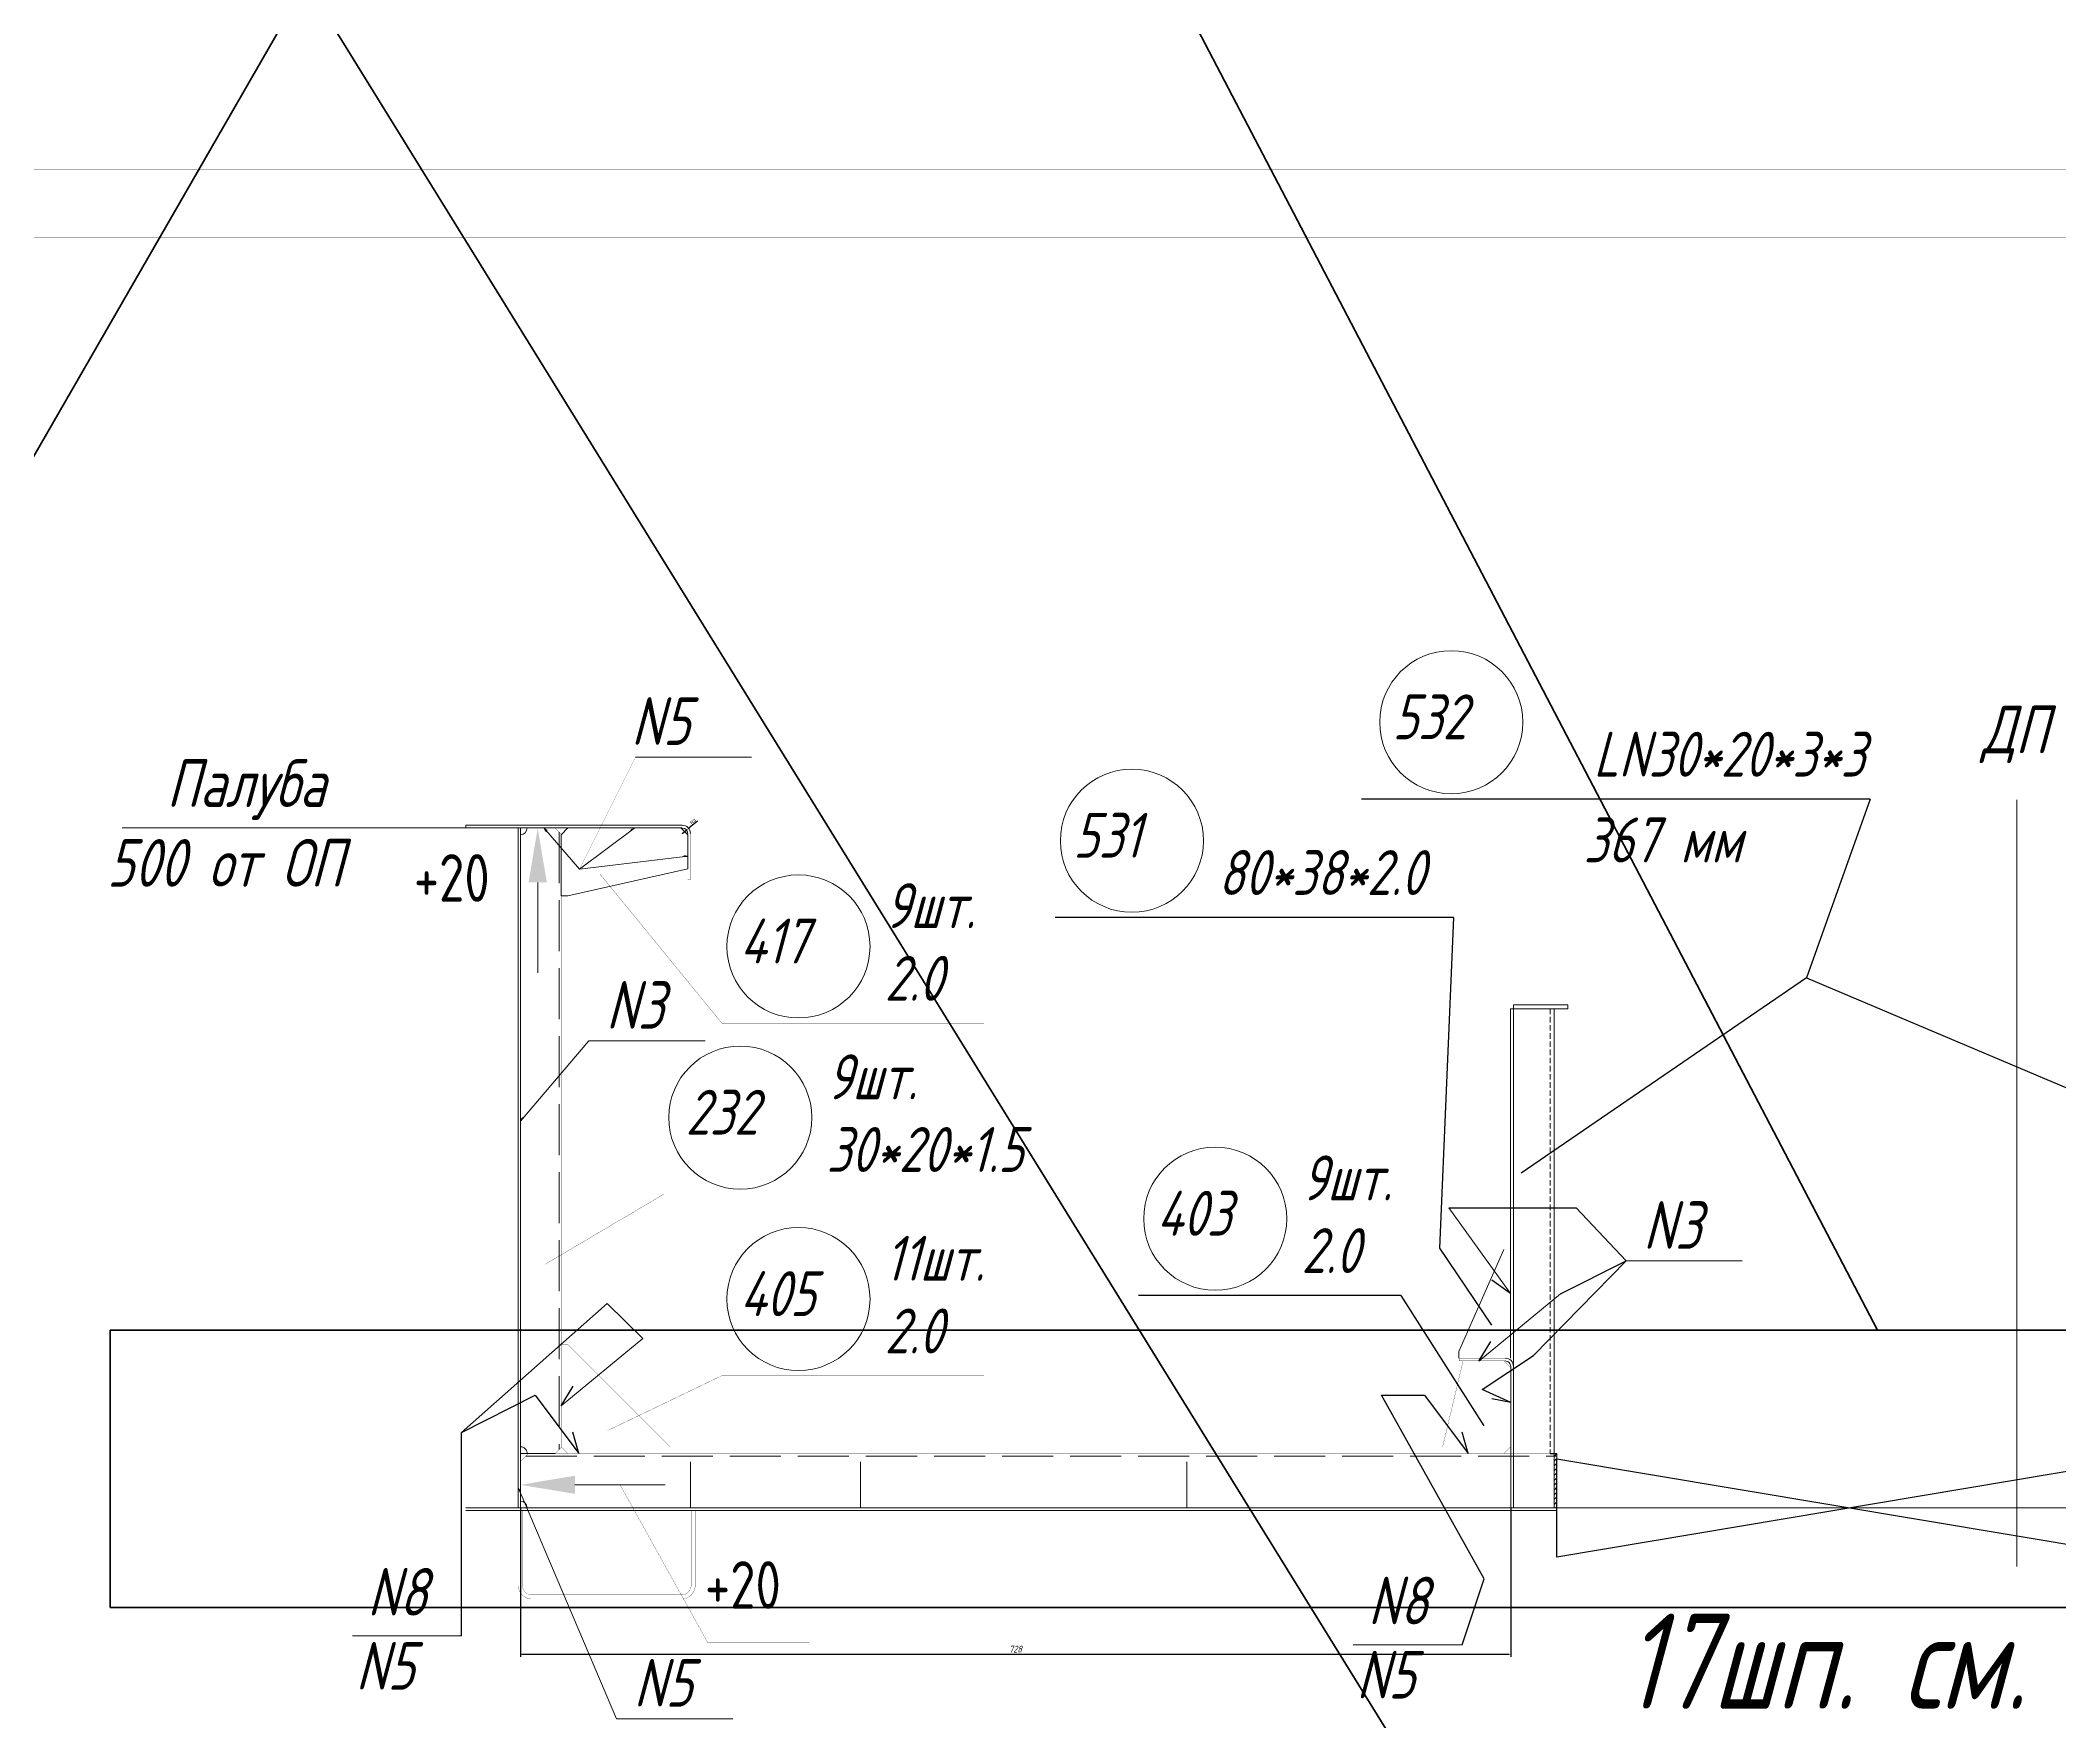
# Model space of a CAD drawing. Header units: millimetres. Extents: x 77380 to 135900, y -26587 to 17301.
# Drawn here: x 124661 to 126146, y 2933 to 4169 of the extents above; entities that cross this region are included whole.
import ezdxf

# ---------------------------------------------------------------- set-up
doc = ezdxf.new("R2010")
doc.units = ezdxf.units.MM
for name, pattern in [('K5LT32768', [0]), ('K5LT32769', [50, 37.5, -12.5]), ('K5LT32770', [0]), ('K5LT32772', [0]), ('K5LT32773', [50, 37.5, -12.5]), ('K5LT32780', [0]), ('K5LT32789', [340.2, 240, -50, 0.2, -50]), ('K5LT32790', [0]), ('K5LT32831', [0]), ('K5LT32835', [0]), ('K5LT_DASHED', [6, 4, -2]), ('K5LT_THIN', [0])]:
    doc.linetypes.add(name, pattern=pattern)
doc.layers.add('РАЗМЕРЫ', color=3, linetype='Continuous', lineweight=25)
doc.styles.add('KDIMTEXTSTYLE', font='GOST_AU.SHX', dxfattribs={"width": 0.96, "oblique": 15, "height": 5})
doc.styles.add('KTEXTSTYLE', font='GOST_AU.SHX', dxfattribs={"width": 0.96, "height": 5})
doc.dimstyles.new('KDIMSTYLE (1.00)', dxfattribs={"dimtxt": 5, "dimasz": 1, "dimexe": 2, "dimexo": 0, "dimgap": 1, "dimtad": 1, "dimtxsty": 'KDIMTEXTSTYLE', "dimsah": 1, "dimcen": 0, "dimdle": 1, "dimadec": 0, "dimazin": 0, "dimtfac": 0.667, "dimtmove": 0, "dimatfit": 3, "dimfxl": 1, "dimtvp": 1, "dimtolj": 1, "dimtzin": 0, "dimarcsym": 0})

# ---------------------------------------------------------------- blocks, each defined once
blk = doc.blocks.new('U94')
blk.add_hatch(color=7).paths.add_polyline_path([(124475.2, 18180.4), (124488.6, 18180.4), (124481.9, 18220.4)])
at = {"color": 7, "linetype": 'K5LT32831', "lineweight": 9}
blk.add_line((124481.9, 18180.4), (124481.9, 18113.9), dxfattribs=at)
blk = doc.blocks.new('U95')
blk.add_hatch(color=7).paths.add_polyline_path([(124509.2, 17730.8), (124509.2, 17744.1), (124469.2, 17737.4)])
at = {"color": 7, "linetype": 'K5LT32831', "lineweight": 9}
blk.add_line((124509.2, 17737.4), (124575.7, 17737.4), dxfattribs=at)
blk = doc.blocks.new('U119')
at = {"color": 7, "linetype": 'K5LT_THIN', "lineweight": 18}
for p, q in [((124519.6, 18063.9), (124469.2, 18004.8)), ((124469.2, 18004.8), (124471.8, 18007.8))]:
    blk.add_line(p, q, dxfattribs=at)
at = {"color": 7, "linetype": 'K5LT32835', "lineweight": 18}
for p, q in [((124469.6, 18005.6), (124469.9, 18005.7)), ((124469.6, 18005.6), (124469.6, 18005.4)), ((124469.7, 18005.8), (124470.1, 18005.9)), ((124469.7, 18005.8), (124469.8, 18005.5)), ((124469.7, 18005.8), (124470, 18005.8)), ((124469.7, 18005.7), (124469.7, 18005.4)), ((124469.7, 18005.7), (124470, 18005.7)), ((124469.8, 18006), (124469.9, 18005.6)), ((124469.8, 18006), (124470.2, 18006)), ((124469.8, 18005.9), (124469.8, 18005.6)), ((124469.8, 18005.9), (124470.1, 18005.9)), ((124469.9, 18006.2), (124470.4, 18006.2)), ((124469.9, 18006.1), (124469.9, 18005.7)), ((124469.9, 18006.1), (124470.3, 18006.1)), ((124469.9, 18006), (124470.3, 18006.1)), ((124470, 18006.4), (124470.5, 18006.4)), ((124470, 18006.3), (124470.1, 18005.8)), ((124470, 18006.3), (124470.5, 18006.3)), ((124470, 18006.2), (124470.4, 18006.3)), ((124470, 18006.2), (124470, 18005.8)), ((124470.1, 18006.5), (124470.7, 18006.6)), ((124470.1, 18006.5), (124470.2, 18006)), ((124470.1, 18006.4), (124470.6, 18006.5)), ((124470.1, 18006.4), (124470.1, 18005.9)), ((124470.2, 18006.7), (124470.8, 18006.8)), ((124470.2, 18006.7), (124470.3, 18006.1)), ((124470.2, 18006.6), (124470.8, 18006.7)), ((124470.2, 18006.6), (124470.2, 18006)), ((124470.2, 18006.6), (124470.7, 18006.6)), ((124470.3, 18006.9), (124471, 18007)), ((124470.3, 18006.9), (124470.4, 18006.2)), ((124470.3, 18006.8), (124471, 18006.9)), ((124470.3, 18006.8), (124470.3, 18006.2)), ((124470.3, 18006.8), (124470.9, 18006.8)), ((124470.4, 18007), (124471.1, 18007.1)), ((124470.4, 18007), (124470.5, 18006.3)), ((124470.4, 18007), (124471.1, 18007)), ((124470.5, 18007.2), (124470.9, 18007.3)), ((124470.5, 18007.2), (124470.6, 18006.4)), ((124470.5, 18007.2), (124470.9, 18007.2)), ((124470.5, 18007.1), (124471, 18007.2)), ((124470.5, 18007.1), (124470.5, 18006.4)), ((124470.6, 18007.4), (124470.7, 18006.6)), ((124470.6, 18007.4), (124470.7, 18007.4)), ((124470.6, 18007.4), (124470.7, 18007.4)), ((124470.6, 18007.3), (124470.6, 18006.5)), ((124470.6, 18007.3), (124470.8, 18007.3)), ((124470.7, 18007.4), (124470.8, 18006.7)), ((124470.8, 18007.4), (124470.8, 18006.7)), ((124470.8, 18007.3), (124470.9, 18006.8)), ((124470.9, 18007.2), (124470.9, 18006.9)), ((124471, 18007.2), (124471, 18006.9)), ((124471, 18007.1), (124471, 18007)), ((124471.1, 18007.1), (124471.1, 18007.1)), ((124469.2, 18004.9), (124469.2, 18004.9)), ((124469.2, 18004.9), (124469.3, 18004.9)), ((124469.2, 18004.8), (124469.2, 18004.8)), ((124469.2, 18004.8), (124469.2, 18004.8)), ((124469.3, 18005.1), (124469.4, 18005)), ((124469.3, 18005.1), (124469.4, 18005.1)), ((124469.3, 18005), (124469.4, 18005.1)), ((124469.3, 18005), (124469.3, 18004.9)), ((124469.3, 18005), (124469.3, 18005)), ((124469.4, 18005.3), (124469.6, 18005.3)), ((124469.4, 18005.2), (124469.6, 18005.3)), ((124469.4, 18005.2), (124469.4, 18005.1)), ((124469.4, 18005.2), (124469.5, 18005.2)), ((124469.5, 18005.4), (124469.7, 18005.5)), ((124469.5, 18005.4), (124469.5, 18005.2)), ((124469.5, 18005.4), (124469.7, 18005.4)), ((124469.5, 18005.3), (124469.5, 18005.1)), ((124469.6, 18005.6), (124469.9, 18005.6)), ((124469.6, 18005.5), (124469.6, 18005.3)), ((124469.6, 18005.5), (124469.8, 18005.5))]:
    blk.add_line(p, q, dxfattribs=at)
at = {"color": 7, "linetype": 'K5LT32835', "const_width": 0.18}
blk.add_lwpolyline([(124471.1, 18007.1), (124469.2, 18004.8), (124470.6, 18007.5)], close=True, dxfattribs=at)
blk = doc.blocks.new('U123')
at = {"color": 7, "linetype": 'K5LT_THIN', "lineweight": 18}
for p, q in [((124467.7, 17735), (124469.2, 17731.3)), ((124539.9, 17565.4), (124467.7, 17735))]:
    blk.add_line(p, q, dxfattribs=at)
at = {"color": 7, "linetype": 'K5LT32835', "lineweight": 18}
for p, q in [((124467.7, 17734.8), (124467.7, 17734.9)), ((124467.7, 17734.9), (124467.7, 17734.9)), ((124467.7, 17734.9), (124467.7, 17734.9)), ((124467.8, 17734.7), (124467.7, 17734.8)), ((124467.7, 17734.8), (124467.7, 17734.8)), ((124467.8, 17734.8), (124467.8, 17734.7)), ((124467.9, 17734.7), (124467.8, 17734.7)), ((124467.9, 17734.7), (124467.8, 17734.6)), ((124467.8, 17734.7), (124467.8, 17734.6)), ((124467.9, 17734.6), (124467.8, 17734.6)), ((124468, 17734.5), (124467.8, 17734.5)), ((124467.9, 17734.6), (124467.9, 17734.5)), ((124468, 17734.5), (124467.9, 17734.3)), ((124468, 17734.5), (124467.9, 17734.4)), ((124468.1, 17734.3), (124467.9, 17734.4)), ((124468.1, 17734.4), (124467.9, 17734.4)), ((124468.2, 17734.2), (124467.9, 17734.3)), ((124468, 17734.4), (124468, 17734.2)), ((124468.1, 17734.3), (124468, 17734.1)), ((124468.1, 17734.3), (124468, 17734.2)), ((124468.3, 17734.1), (124468, 17734.2)), ((124468.3, 17734), (124468, 17734.1)), ((124468.2, 17734.2), (124468.1, 17733.9)), ((124468.2, 17734.2), (124468.1, 17734)), ((124468.3, 17734.1), (124468.1, 17733.8)), ((124468.4, 17733.9), (124468.1, 17734)), ((124468.5, 17733.7), (124468.1, 17733.9)), ((124468.5, 17733.8), (124468.1, 17733.9)), ((124468.3, 17734), (124468.2, 17733.7)), ((124468.3, 17734), (124468.2, 17733.7)), ((124468.6, 17733.6), (124468.2, 17733.8)), ((124468.6, 17733.5), (124468.2, 17733.7)), ((124468.7, 17733.4), (124468.2, 17733.6)), ((124468.4, 17733.9), (124468.3, 17733.6)), ((124468.5, 17733.8), (124468.3, 17733.4)), ((124468.4, 17733.8), (124468.3, 17733.5)), ((124468.8, 17733.2), (124468.3, 17733.5)), ((124468.8, 17733.3), (124468.3, 17733.5)), ((124468.9, 17733.1), (124468.3, 17733.4)), ((124468.6, 17733.7), (124468.4, 17733.2)), ((124468.5, 17733.7), (124468.4, 17733.3)), ((124468.6, 17733.6), (124468.4, 17733.2)), ((124469, 17733), (124468.4, 17733.3)), ((124469, 17732.9), (124468.4, 17733.2)), ((124469.1, 17732.9), (124468.4, 17733.1)), ((124468.7, 17733.5), (124468.5, 17733)), ((124468.6, 17733.5), (124468.5, 17733.1)), ((124468.7, 17733.4), (124468.5, 17732.9)), ((124469.2, 17732.7), (124468.5, 17733)), ((124469.2, 17732.8), (124468.5, 17733)), ((124469.3, 17732.6), (124468.5, 17732.9)), ((124468.8, 17733.3), (124468.6, 17732.7)), ((124468.8, 17733.3), (124468.6, 17732.8)), ((124468.9, 17733.2), (124468.6, 17732.7)), ((124469.4, 17732.5), (124468.6, 17732.8)), ((124469.3, 17732.4), (124468.6, 17732.7)), ((124468.9, 17733.1), (124468.7, 17732.5)), ((124468.9, 17733.1), (124468.7, 17732.6)), ((124469, 17733), (124468.7, 17732.4)), ((124469.2, 17732.4), (124468.7, 17732.6)), ((124469.1, 17732.3), (124468.7, 17732.5)), ((124469.2, 17732.4), (124468.7, 17732.5)), ((124469, 17733), (124468.8, 17732.3)), ((124469.1, 17732.9), (124468.8, 17732.3)), ((124469, 17732.3), (124468.8, 17732.4)), ((124468.9, 17732.2), (124468.8, 17732.3)), ((124468.8, 17732.2), (124468.8, 17732.2)), ((124469.1, 17732.8), (124468.9, 17732.2)), ((124469.2, 17732.8), (124469, 17732.3)), ((124469.2, 17732.7), (124469, 17732.3)), ((124469.2, 17732.6), (124469.1, 17732.3)), ((124469.3, 17732.6), (124469.2, 17732.4)), ((124469.3, 17732.5), (124469.3, 17732.4)), ((124469.4, 17732.5), (124469.4, 17732.4))]:
    blk.add_line(p, q, dxfattribs=at)
at = {"color": 7, "linetype": 'K5LT32835', "const_width": 0.18}
blk.add_lwpolyline([(124468.8, 17732.2), (124467.7, 17735), (124469.4, 17732.4)], close=True, dxfattribs=at)
blk = doc.blocks.new('U125')
at = {"color": 7, "linetype": 'K5LT32835', "lineweight": 18}
for p, q in [((124486.5, 18220.4), (124486.5, 18220.4)), ((124486.5, 18220.4), (124486.5, 18220.4)), ((124486.6, 18220.3), (124486.5, 18220.3)), ((124486.6, 18220.4), (124486.6, 18220.3)), ((124486.7, 18220.3), (124486.6, 18220.3)), ((124486.6, 18220.3), (124486.6, 18220.2)), ((124486.7, 18220.3), (124486.7, 18220.2)), ((124486.8, 18220.2), (124486.7, 18220.2)), ((124486.8, 18220.2), (124486.7, 18220.1)), ((124486.9, 18220.1), (124486.7, 18220.1)), ((124486.8, 18220.2), (124486.8, 18220)), ((124486.9, 18220.1), (124486.8, 18220.1)), ((124487, 18220), (124486.8, 18220)), ((124486.9, 18220.1), (124486.9, 18219.9)), ((124486.9, 18220.1), (124486.9, 18220)), ((124487.1, 18219.9), (124486.9, 18219.9)), ((124487.1, 18220), (124487, 18219.8)), ((124487, 18220), (124487, 18219.8)), ((124487.2, 18219.9), (124487, 18219.9)), ((124487.3, 18219.8), (124487, 18219.8)), ((124487.1, 18219.9), (124487.1, 18219.7)), ((124487.5, 18219.6), (124487.1, 18219.7)), ((124487.4, 18219.7), (124487.1, 18219.7)), ((124487.2, 18219.9), (124487.2, 18219.6)), ((124487.2, 18219.8), (124487.2, 18219.6)), ((124487.6, 18219.6), (124487.2, 18219.6)), ((124487.7, 18219.5), (124487.2, 18219.5)), ((124487.3, 18219.8), (124487.3, 18219.5)), ((124487.4, 18219.7), (124487.3, 18219.4)), ((124487.8, 18219.4), (124487.3, 18219.5)), ((124487.4, 18219.7), (124487.4, 18219.4)), ((124487.9, 18219.4), (124487.4, 18219.4)), ((124487.9, 18219.3), (124487.4, 18219.3)), ((124487.5, 18219.7), (124487.5, 18219.3)), ((124487.5, 18219.6), (124487.5, 18219.2)), ((124488, 18219.2), (124487.5, 18219.3)), ((124488.1, 18219.2), (124487.5, 18219.2)), ((124487.6, 18219.6), (124487.6, 18219.2)), ((124487.7, 18219.5), (124487.6, 18219.1)), ((124488.2, 18219.1), (124487.6, 18219.1)), ((124487.7, 18219.5), (124487.7, 18219)), ((124487.8, 18219.4), (124487.7, 18219)), ((124488.3, 18219), (124487.7, 18219.1)), ((124488.4, 18218.9), (124487.7, 18219)), ((124487.8, 18219.4), (124487.8, 18218.9)), ((124488.6, 18218.8), (124487.8, 18218.9)), ((124488.5, 18218.9), (124487.8, 18218.9)), ((124488, 18219.3), (124487.9, 18218.7)), ((124487.9, 18219.3), (124487.9, 18218.8)), ((124488.7, 18218.7), (124487.9, 18218.8)), ((124488.1, 18219.2), (124488, 18218.6)), ((124488, 18219.2), (124488, 18218.7)), ((124488.8, 18218.6), (124488, 18218.7)), ((124488.8, 18218.7), (124488, 18218.7)), ((124488.1, 18219.1), (124488.1, 18218.5)), ((124488.8, 18218.5), (124488.1, 18218.6)), ((124488.8, 18218.5), (124488.1, 18218.5)), ((124488.2, 18219.1), (124488.2, 18218.5)), ((124488.3, 18219), (124488.2, 18218.4)), ((124488.6, 18218.4), (124488.2, 18218.4)), ((124488.7, 18218.4), (124488.2, 18218.4)), ((124488.3, 18219), (124488.3, 18218.3)), ((124488.4, 18218.9), (124488.3, 18218.3)), ((124488.6, 18218.3), (124488.3, 18218.3)), ((124488.4, 18218.9), (124488.4, 18218.2)), ((124488.4, 18218.2), (124488.4, 18218.2)), ((124488.5, 18218.2), (124488.4, 18218.2)), ((124488.5, 18218.9), (124488.5, 18218.2)), ((124488.6, 18218.8), (124488.5, 18218.3)), ((124488.6, 18218.8), (124488.6, 18218.3)), ((124488.7, 18218.7), (124488.7, 18218.4)), ((124488.7, 18218.7), (124488.7, 18218.4)), ((124488.8, 18218.6), (124488.8, 18218.5)), ((124488.9, 18218.6), (124488.9, 18218.6))]:
    blk.add_line(p, q, dxfattribs=at)
at = {"color": 7, "linetype": 'K5LT_THIN', "lineweight": 18}
for p, q in [((124486.5, 18220.4), (124489.1, 18217.4)), ((124512.7, 18190.2), (124486.5, 18220.4))]:
    blk.add_line(p, q, dxfattribs=at)
at = {"color": 7, "linetype": 'K5LT32835', "const_width": 0.18}
blk.add_lwpolyline([(124488.4, 18218.2), (124486.5, 18220.4), (124488.9, 18218.6)], close=True, dxfattribs=at)
blk = doc.blocks.new('U185')
at = {"color": 7, "linetype": 'K5LT_THIN', "lineweight": 18}
for p, q in [((124526.9, 18191.9), (124592.2, 18199.6)), ((124592.2, 18199.6), (124588.3, 18199.2))]:
    blk.add_line(p, q, dxfattribs=at)
at = {"color": 7, "linetype": 'K5LT32835', "lineweight": 18}
for p, q in [((124589.2, 18199.9), (124589.9, 18199.3)), ((124589.2, 18199.9), (124589.2, 18199.9)), ((124589.3, 18199.9), (124589.2, 18199.8)), ((124589.3, 18199.9), (124589.2, 18199.7)), ((124589.2, 18199.8), (124589.8, 18199.3)), ((124589.4, 18199.8), (124589.2, 18199.6)), ((124589.5, 18199.8), (124589.2, 18199.5)), ((124589.6, 18199.8), (124589.2, 18199.4)), ((124589.6, 18199.8), (124589.2, 18199.3)), ((124589.2, 18199.7), (124589.7, 18199.3)), ((124589.2, 18199.6), (124589.6, 18199.3)), ((124589.2, 18199.5), (124589.5, 18199.3)), ((124589.2, 18199.4), (124589.3, 18199.3)), ((124589.2, 18199.4), (124589.4, 18199.3)), ((124589.3, 18199.9), (124590, 18199.4)), ((124589.7, 18199.8), (124589.3, 18199.3)), ((124589.3, 18199.3), (124589.3, 18199.3)), ((124589.4, 18199.8), (124590.1, 18199.4)), ((124589.8, 18199.8), (124589.4, 18199.3)), ((124589.9, 18199.8), (124589.5, 18199.3)), ((124589.6, 18199.8), (124590.1, 18199.4)), ((124590, 18199.8), (124589.6, 18199.3)), ((124589.7, 18199.8), (124590.2, 18199.4)), ((124590, 18199.8), (124589.7, 18199.3)), ((124590.1, 18199.8), (124589.7, 18199.3)), ((124589.8, 18199.8), (124590.3, 18199.4)), ((124590.2, 18199.8), (124589.8, 18199.3)), ((124589.9, 18199.8), (124590.4, 18199.4)), ((124590.3, 18199.8), (124589.9, 18199.3)), ((124590, 18199.8), (124590.5, 18199.4)), ((124590.3, 18199.8), (124590, 18199.4)), ((124590.1, 18199.8), (124590.6, 18199.4)), ((124590.4, 18199.8), (124590.1, 18199.4)), ((124590.2, 18199.8), (124590.7, 18199.4)), ((124590.5, 18199.8), (124590.2, 18199.4)), ((124590.6, 18199.8), (124590.3, 18199.4)), ((124590.4, 18199.8), (124590.8, 18199.4)), ((124590.6, 18199.7), (124590.4, 18199.4)), ((124590.5, 18199.8), (124590.9, 18199.5)), ((124590.7, 18199.7), (124590.5, 18199.4)), ((124590.8, 18199.7), (124590.5, 18199.4)), ((124590.6, 18199.8), (124590.9, 18199.5)), ((124590.9, 18199.7), (124590.6, 18199.4)), ((124590.7, 18199.7), (124591, 18199.5)), ((124590.9, 18199.7), (124590.7, 18199.4)), ((124590.8, 18199.7), (124591.1, 18199.5)), ((124591, 18199.7), (124590.8, 18199.5)), ((124590.9, 18199.7), (124591.2, 18199.5)), ((124591.1, 18199.7), (124590.9, 18199.5)), ((124591, 18199.7), (124591.3, 18199.5)), ((124591.2, 18199.7), (124591, 18199.5)), ((124591.2, 18199.7), (124591.1, 18199.5)), ((124591.2, 18199.7), (124591.4, 18199.5)), ((124591.3, 18199.7), (124591.2, 18199.5)), ((124591.3, 18199.7), (124591.5, 18199.5)), ((124591.4, 18199.7), (124591.3, 18199.5)), ((124591.5, 18199.7), (124591.3, 18199.5)), ((124591.4, 18199.7), (124591.6, 18199.5)), ((124591.6, 18199.7), (124591.4, 18199.5)), ((124591.5, 18199.7), (124591.7, 18199.6)), ((124591.6, 18199.7), (124591.5, 18199.5)), ((124591.6, 18199.7), (124591.7, 18199.6)), ((124591.7, 18199.7), (124591.6, 18199.5)), ((124591.7, 18199.7), (124591.8, 18199.6)), ((124591.8, 18199.7), (124591.7, 18199.6)), ((124591.8, 18199.7), (124591.9, 18199.6)), ((124591.9, 18199.7), (124591.8, 18199.6)), ((124591.9, 18199.6), (124591.9, 18199.6)), ((124592, 18199.6), (124592, 18199.6)), ((124592, 18199.6), (124592, 18199.6)), ((124592.1, 18199.6), (124592.1, 18199.6)), ((124592.1, 18199.6), (124592.1, 18199.6)), ((124592.2, 18199.6), (124592.1, 18199.6)), ((124592.2, 18199.6), (124592.2, 18199.6))]:
    blk.add_line(p, q, dxfattribs=at)
at = {"color": 7, "linetype": 'K5LT32835', "const_width": 0.18}
blk.add_lwpolyline([(124589.3, 18199.3), (124592.2, 18199.6), (124589.2, 18199.9)], close=True, dxfattribs=at)
blk = doc.blocks.new('U186')
at = {"color": 7, "linetype": 'K5LT_THIN', "lineweight": 18}
for p, q in [((124512.7, 18190.2), (124553.4, 18220.4)), ((124553.4, 18220.4), (124550.2, 18218.1))]:
    blk.add_line(p, q, dxfattribs=at)
at = {"color": 7, "linetype": 'K5LT32835', "lineweight": 18}
for p, q in [((124550.6, 18219.1), (124550.6, 18219.1)), ((124550.7, 18219.2), (124551.5, 18219)), ((124550.7, 18219.2), (124550.7, 18219.1)), ((124550.8, 18219.2), (124550.7, 18219)), ((124550.7, 18219.1), (124551.4, 18219)), ((124550.7, 18219), (124551.3, 18218.9)), ((124550.9, 18219.3), (124550.8, 18218.8)), ((124550.8, 18219.2), (124551.6, 18219.1)), ((124550.8, 18219.2), (124550.8, 18218.9)), ((124550.8, 18218.9), (124551.2, 18218.8)), ((124550.8, 18218.9), (124551.3, 18218.9)), ((124551, 18219.3), (124550.9, 18218.8)), ((124550.9, 18219.2), (124551.6, 18219.1)), ((124550.9, 18218.8), (124551.1, 18218.8)), ((124550.9, 18218.7), (124551.1, 18218.7)), ((124551.1, 18219.4), (124551, 18218.7)), ((124551, 18219.3), (124551.7, 18219.2)), ((124551.1, 18219.3), (124551, 18218.7)), ((124551, 18218.7), (124551, 18218.7)), ((124551.2, 18219.4), (124551.1, 18218.7)), ((124551.1, 18219.3), (124551.8, 18219.2)), ((124551.3, 18219.5), (124551.2, 18218.8)), ((124551.2, 18219.4), (124551.8, 18219.3)), ((124551.3, 18219.4), (124551.2, 18218.8)), ((124551.4, 18219.5), (124551.3, 18218.9)), ((124551.3, 18219.4), (124551.9, 18219.4)), ((124551.4, 18219.5), (124552, 18219.4)), ((124551.5, 18219.5), (124551.4, 18218.9)), ((124551.5, 18219.6), (124551.5, 18219)), ((124551.6, 18219.6), (124551.5, 18219.1)), ((124551.5, 18219.5), (124552.1, 18219.5)), ((124551.6, 18219.6), (124552.1, 18219.5)), ((124551.7, 18219.6), (124551.6, 18219.1)), ((124551.7, 18219.7), (124551.7, 18219.2)), ((124551.8, 18219.7), (124551.7, 18219.2)), ((124551.7, 18219.6), (124552.2, 18219.6)), ((124551.8, 18219.7), (124552.3, 18219.6)), ((124551.9, 18219.7), (124551.8, 18219.3)), ((124551.9, 18219.8), (124551.9, 18219.3)), ((124551.9, 18219.7), (124552.4, 18219.7)), ((124552, 18219.8), (124552.4, 18219.7)), ((124552, 18219.8), (124552, 18219.4)), ((124552.1, 18219.8), (124552, 18219.4)), ((124552.2, 18219.9), (124552.1, 18219.5)), ((124552.1, 18219.8), (124552.5, 18219.8)), ((124552.2, 18219.9), (124552.6, 18219.8)), ((124552.2, 18219.9), (124552.2, 18219.5)), ((124552.3, 18219.9), (124552.2, 18219.6)), ((124552.4, 18220), (124552.3, 18219.6)), ((124552.3, 18219.9), (124552.6, 18219.9)), ((124552.4, 18220), (124552.7, 18219.9)), ((124552.4, 18220), (124552.4, 18219.7)), ((124552.6, 18220.1), (124552.5, 18219.8)), ((124552.5, 18220), (124552.8, 18220)), ((124552.5, 18220), (124552.5, 18219.8)), ((124552.6, 18220.1), (124552.9, 18220)), ((124552.6, 18220.1), (124552.6, 18219.9)), ((124552.8, 18220.2), (124552.7, 18220)), ((124552.7, 18220.1), (124552.9, 18220.1)), ((124552.7, 18220.1), (124552.7, 18219.9)), ((124552.8, 18220.2), (124553, 18220.2)), ((124552.8, 18220.2), (124552.8, 18220)), ((124552.9, 18220.2), (124553.1, 18220.2)), ((124552.9, 18220.2), (124552.9, 18220.1)), ((124553, 18220.3), (124553.1, 18220.3)), ((124553.1, 18220.3), (124553, 18220.2)), ((124553, 18220.2), (124553, 18220.1)), ((124553.1, 18220.3), (124553.2, 18220.3)), ((124553.1, 18220.3), (124553.1, 18220.2)), ((124553.2, 18220.4), (124553.3, 18220.4)), ((124553.2, 18220.3), (124553.2, 18220.3)), ((124553.3, 18220.4), (124553.3, 18220.3)), ((124553.3, 18220.4), (124553.3, 18220.4)), ((124553.4, 18220.4), (124553.4, 18220.4))]:
    blk.add_line(p, q, dxfattribs=at)
at = {"color": 7, "linetype": 'K5LT32835', "const_width": 0.18}
blk.add_lwpolyline([(124551, 18218.7), (124553.4, 18220.4), (124550.6, 18219.1)], close=True, dxfattribs=at)
blk = doc.blocks.new('U187')
at = {"color": 7, "linetype": 'K5LT32835', "lineweight": 18}
for p, q in [((124486.5, 18220.4), (124486.5, 18220.4)), ((124486.5, 18220.4), (124486.5, 18220.4)), ((124486.5, 18220.3), (124486.5, 18220.3)), ((124486.5, 18220.3), (124486.6, 18220.3)), ((124486.6, 18220.2), (124486.6, 18220.3)), ((124486.6, 18220.2), (124486.7, 18220.2)), ((124486.6, 18220.2), (124486.6, 18220.2)), ((124486.6, 18220.1), (124486.7, 18220.1)), ((124486.7, 18220.1), (124486.7, 18220.2)), ((124486.7, 18220), (124486.7, 18220.1)), ((124486.7, 18220), (124486.9, 18220)), ((124486.7, 18220), (124486.8, 18220)), ((124486.8, 18219.9), (124486.8, 18220.1)), ((124486.8, 18219.8), (124486.8, 18220)), ((124486.8, 18219.9), (124487, 18219.8)), ((124486.8, 18219.9), (124486.9, 18219.9)), ((124486.8, 18219.8), (124487, 18219.8)), ((124486.9, 18219.6), (124487, 18219.9)), ((124486.9, 18219.7), (124486.9, 18219.9)), ((124486.9, 18219.7), (124487.2, 18219.6)), ((124486.9, 18219.7), (124487.1, 18219.7)), ((124486.9, 18219.6), (124487.2, 18219.6)), ((124487, 18219.5), (124487, 18219.8)), ((124487, 18219.4), (124487.1, 18219.7)), ((124487, 18219.5), (124487.3, 18219.4)), ((124487, 18219.5), (124487.3, 18219.5)), ((124487.1, 18219.3), (124487.1, 18219.7)), ((124487.1, 18219.4), (124487.4, 18219.4)), ((124487.1, 18219.3), (124487.5, 18219.2)), ((124487.1, 18219.3), (124487.5, 18219.3)), ((124487.2, 18219.2), (124487.2, 18219.6)), ((124487.2, 18219.1), (124487.2, 18219.5)), ((124487.2, 18219.2), (124487.6, 18219.2)), ((124487.2, 18219.1), (124487.7, 18219)), ((124487.2, 18219.1), (124487.6, 18219.1)), ((124487.3, 18219), (124487.3, 18219.5)), ((124487.3, 18218.9), (124487.4, 18219.4)), ((124487.3, 18219), (124487.7, 18219)), ((124487.3, 18218.9), (124487.8, 18218.9)), ((124487.4, 18218.7), (124487.5, 18219.3)), ((124487.4, 18218.8), (124487.4, 18219.3)), ((124487.4, 18218.9), (124487.9, 18218.8)), ((124487.4, 18218.8), (124487.9, 18218.7)), ((124487.4, 18218.7), (124488, 18218.7)), ((124487.5, 18218.6), (124487.5, 18219.2)), ((124487.5, 18218.7), (124488, 18218.6)), ((124487.5, 18218.6), (124488.1, 18218.5)), ((124487.5, 18218.5), (124488.2, 18218.5)), ((124487.6, 18218.4), (124487.7, 18219.1)), ((124487.6, 18218.5), (124487.6, 18219.1)), ((124487.6, 18218.5), (124488.2, 18218.4)), ((124487.6, 18218.4), (124488.3, 18218.3)), ((124487.7, 18218.3), (124487.7, 18219)), ((124487.7, 18218.2), (124487.8, 18218.9)), ((124487.7, 18218.3), (124488.4, 18218.2)), ((124487.7, 18218.3), (124488.3, 18218.3)), ((124487.7, 18218.2), (124488.4, 18218.1)), ((124487.8, 18218.1), (124487.8, 18218.9)), ((124487.8, 18218), (124487.9, 18218.8)), ((124487.8, 18218.1), (124488.2, 18218)), ((124487.8, 18218.1), (124488.3, 18218.1)), ((124487.8, 18218), (124488.2, 18218)), ((124487.9, 18217.8), (124488, 18218.7)), ((124487.9, 18217.9), (124488, 18218.7)), ((124487.9, 18217.9), (124488, 18217.8)), ((124487.9, 18217.9), (124488.1, 18217.9)), ((124488, 18217.8), (124488.1, 18218.6)), ((124488, 18217.8), (124488, 18217.8)), ((124488.1, 18217.9), (124488.1, 18218.5)), ((124488.1, 18217.9), (124488.2, 18218.4)), ((124488.2, 18218), (124488.2, 18218.4)), ((124488.3, 18218.1), (124488.3, 18218.3)), ((124488.4, 18218.2), (124488.4, 18218.2)), ((124488.4, 18218.1), (124488.4, 18218.2))]:
    blk.add_line(p, q, dxfattribs=at)
at = {"color": 7, "linetype": 'K5LT_THIN', "lineweight": 18}
for p, q in [((124486.5, 18220.4), (124489.1, 18217.4)), ((124512.7, 18190.2), (124486.5, 18220.4))]:
    blk.add_line(p, q, dxfattribs=at)
at = {"color": 7, "linetype": 'K5LT32835', "const_width": 0.18}
blk.add_lwpolyline([(124488.4, 18218.2), (124486.5, 18220.4), (124488, 18217.8)], close=True, dxfattribs=at)
blk = doc.blocks.new('U211')
at = {"color": 7, "linetype": 'K5LT32780', "const_width": 0.18}
for points in [[(118535.3, 12764.4), (126945.3, 12764.4), (126945.3, 18704.4), (118535.3, 18704.4)], [(118735.3, 12814.4), (126895.3, 12814.4), (126895.3, 18654.4), (118735.3, 18654.4)]]:
    blk.add_lwpolyline(points, close=True, dxfattribs=at)
blk = doc.blocks.new('*D582')
at = {"color": 0, "lineweight": -2}
for p, q in [((125144.5, 3595.3), (125138.3, 3590.4)), ((125133.2, 3586.4), (125136.3, 3588.8))]:
    blk.add_line(p, q, dxfattribs=at)
at = {"color": 0, "lineweight": 100}
blk.add_solid([(125138, 3590.7), (125138.6, 3590.1), (125136.3, 3588.8)], dxfattribs=at)
at = {"layer": 'Defpoints', "color": 0, "lineweight": 100}
for p in [(125133.2, 3586.4), (125136.3, 3588.8)]:
    blk.add_point(p, dxfattribs=at)
at = {"color": 0, "lineweight": 100, "insert": (125141.2, 3595.1), "char_height": 2.5, "attachment_point": 5, "rotation": 38.2674}
blk.add_mtext('R4', dxfattribs=at)
blk = doc.blocks.new('*D713')
at = {"layer": 'Defpoints', "color": 0}
for p in [(125014.2, 3090.4), (125742.2, 3090.4), (125742.2, 2982.9)]:
    blk.add_point(p, dxfattribs=at)
at = {"layer": 'РАЗМЕРЫ', "color": 0, "lineweight": -2}
for p, q in [((125014.2, 3090.4), (125014.2, 2980.9)), ((125742.2, 3090.4), (125742.2, 2980.9)), ((125015.2, 2982.9), (125741.2, 2982.9))]:
    blk.add_line(p, q, dxfattribs=at)
at = {"layer": 'РАЗМЕРЫ', "color": 0}
for points in [[(125015.2, 2983.1), (125015.2, 2982.8), (125014.2, 2982.9)], [(125741.2, 2982.8), (125741.2, 2983.1), (125742.2, 2982.9)]]:
    blk.add_solid(points, dxfattribs=at)
at = {"layer": 'РАЗМЕРЫ', "color": 0, "insert": (125378.2, 2986.6), "char_height": 5, "attachment_point": 5, "style": 'KDIMTEXTSTYLE'}
blk.add_mtext('\\A1;728', dxfattribs=at)

msp = doc.modelspace()

# ---------------------------------------------------------------- linework, layer by layer
at = {"color": 2, "lineweight": 100}
msp.add_line((125745.316, 2774.694), (124062.112, 5497.377), dxfattribs=at)
at = {"color": 7, "linetype": 'K5LT32780', "lineweight": 18}
for p, q in [((125098.896, 3642.564), (125184.214, 3642.564)), ((124721.466, 3590.433), (124974.201, 3590.433)), ((125064.614, 3433.848), (125149.932, 3433.848)), ((125827.073, 3272.035), (125912.392, 3272.035)), ((124962.477, 2996.284), (124890.796, 2996.284)), ((125698.128, 2989.836), (125626.447, 2989.836)), ((125084.949, 2935.435), (125170.267, 2935.435))]:
    msp.add_line(p, q, dxfattribs=at)
at = {"color": 1, "linetype": 'K5LT32772', "true_color": 0xff0000}
for p, q in [((126006.502, 3611.669), (125632.554, 3611.669)), ((125700.191, 3524.675), (125407.403, 3524.675)), ((125661.36, 3246.734), (125468.647, 3246.734)), ((125661.36, 3246.734), (125722.459, 3150.888))]:
    msp.add_line(p, q, dxfattribs=at)
for p, q in [((126006.502, 3611.669), (125959.616, 3480.092)), ((125700.191, 3524.675), (125689.77, 3281.462)), ((125959.616, 3480.092), (125749.825, 3336.672)), ((125959.616, 3480.092), (126231.688, 3364.969)), ((125689.77, 3281.462), (125727.99, 3224.757))]:
    msp.add_line(p, q)
at = {"color": 1, "linetype": 'K5LT32772', "lineweight": 18, "true_color": 0xff0000}
msp.add_line((126114.2, 3047.246), (126114.2, 3611.08), dxfattribs=at)
at = {"color": 3, "linetype": 'K5LT32768', "lineweight": 18, "true_color": 0x00ff00}
for p, q in [((125133.201, 3592.432), (124974.201, 3592.432)), ((125133.201, 3590.432), (124974.201, 3590.432)), ((125012.7, 3090.432), (125012.7, 3590.432)), ((125014.2, 3590.432), (125039.701, 3590.432)), ((125014.2, 3130.433), (125014.2, 3590.432)), ((125014.2, 3090.432), (125014.2, 3590.432)), ((125014.2, 3590.432), (125039.701, 3590.432)), ((125742.2, 3090.432), (125742.2, 3194.506)), ((125744.201, 3090.432), (125744.201, 3194.506)), ((125039.701, 3130.433), (125014.2, 3130.433)), ((125014.2, 3090.432), (125014.2, 3124.432)), ((125776.201, 3090.432), (124974.201, 3090.432)), ((125776.201, 3088.433), (124974.201, 3088.433)), ((125776.201, 3090.432), (125014.2, 3090.432))]:
    msp.add_line(p, q, dxfattribs=at)
at = {"color": 7, "linetype": 'K5LT_THIN', "lineweight": 18}
for p, q in [((124974.201, 3592.432), (124974.201, 3590.432)), ((125071.978, 3561.846), (125057.71, 3560.149)), ((125744.201, 3460.432), (125744.201, 3457.432)), ((125784.201, 3460.432), (125744.201, 3460.432)), ((125744.201, 3457.432), (125744.201, 3460.432)), ((125774.201, 3460.432), (125744.201, 3460.432)), ((125784.201, 3460.432), (125784.201, 3457.432)), ((125742.171, 3457.432), (125744.171, 3457.432)), ((125742.201, 3457.432), (125742.171, 3457.432)), ((125744.171, 3457.432), (125742.171, 3457.432)), ((125742.171, 3200.432), (125742.171, 3457.432)), ((125742.171, 3457.432), (125744.171, 3457.432)), ((125744.171, 3457.432), (125744.171, 3090.432)), ((125744.171, 3457.432), (125774.171, 3457.432)), ((125744.171, 3457.432), (125744.171, 3200.432)), ((125744.171, 3457.432), (125744.201, 3457.432)), ((125784.201, 3457.432), (125744.201, 3457.432)), ((125744.201, 3457.432), (125774.171, 3457.432)), ((125744.201, 3457.432), (125784.201, 3457.432)), ((125774.171, 3457.432), (125774.171, 3090.432)), ((125774.171, 3457.432), (125774.171, 3090.432)), ((125696.852, 3311.181), (125742.171, 3248.11)), ((125737.171, 3280.432), (125704.171, 3205.432)), ((125778.865, 3247.738), (125718.896, 3198.387)), ((125104.169, 3214.921), (125044.201, 3165.57)), ((125704.171, 3205.432), (125704.171, 3200.432)), ((125744.171, 3200.432), (125744.201, 3090.432)), ((125744.171, 3200.432), (125744.171, 3090.432)), ((125744.201, 3090.432), (125744.201, 3194.506)), ((125771.171, 3130.432), (125774.171, 3130.432)), ((125771.171, 3130.432), (125774.171, 3130.432)), ((125774.201, 3090.432), (125774.201, 3130.432)), ((125776.201, 3130.432), (125774.201, 3130.432)), ((125774.201, 3090.432), (125774.201, 3130.432)), ((125776.201, 3130.432), (125774.201, 3130.432)), ((125774.201, 3130.432), (125776.201, 3130.432)), ((125774.201, 3090.432), (125774.201, 3130.432)), ((125776.201, 3090.432), (125776.201, 3130.432)), ((125776.201, 3090.432), (125776.201, 3130.432)), ((125776.201, 3090.432), (125776.201, 3130.432)), ((126724.203, 3090.432), (125504.201, 3090.432)), ((124890.796, 2996.284), (124970.828, 2996.284)), ((125626.447, 2989.836), (125706.479, 2989.836))]:
    msp.add_line(p, q, dxfattribs=at)
at = {"color": 3, "linetype": 'K5LT32769', "lineweight": 18, "true_color": 0x00ff00}
msp.add_line((125042.756, 3587.378), (125042.756, 3133.487), dxfattribs=at)
at = {"color": 2, "linetype": 'K5LT32770', "lineweight": 18, "true_color": 0xffff00}
for p, q in [((125044.201, 3585.432), (125049.201, 3590.432)), ((125044.201, 3540.432), (125044.201, 3585.432)), ((125049.201, 3590.432), (125117.2, 3590.432)), ((125132.202, 3590.432), (125137.202, 3585.432)), ((125137.202, 3585.432), (125137.202, 3560.432)), ((125137.202, 3560.432), (125049.201, 3540.432)), ((125049.201, 3540.432), (125044.201, 3540.432))]:
    msp.add_line(p, q, dxfattribs=at)
at = {"color": 7, "linetype": 'K5LT_DASHED', "lineweight": 18}
for p, q in [((125771.171, 3457.432), (125771.171, 3130.432)), ((125771.171, 3457.432), (125771.171, 3130.432)), ((125774.171, 3128.505), (125776.201, 3128.505))]:
    msp.add_line(p, q, dxfattribs=at)
at = {"color": 7}
for p, q in [((125696.852, 3311.181), (125790.384, 3311.181)), ((125790.384, 3311.181), (125827.073, 3272.035)), ((125759.069, 3202.583), (125827.073, 3272.035)), ((125778.865, 3247.738), (125827.073, 3272.035)), ((125742.171, 3248.11), (125728.418, 3257.803)), ((124970.828, 3145.856), (125077.929, 3240.629)), ((125077.929, 3240.629), (125104.169, 3214.921)), ((125718.896, 3198.387), (125727.667, 3212.745)), ((125721.139, 3177.489), (125759.069, 3202.583)), ((125044.201, 3165.57), (125052.972, 3179.927)), ((125742.2, 3168.026), (125721.139, 3177.489)), ((124970.828, 3145.856), (125025.182, 3173.358)), ((125025.182, 3173.358), (125057.294, 3130.505)), ((125722.675, 3038.174), (125647.338, 3173.358)), ((125647.338, 3173.358), (125678.931, 3173.358)), ((125678.931, 3173.358), (125711.043, 3130.505)), ((125742.2, 3168.026), (125728.468, 3170.577)), ((124970.828, 2996.284), (124970.828, 3145.856)), ((125057.294, 3130.505), (125052.717, 3146.115)), ((125711.043, 3130.505), (125706.466, 3146.115)), ((125774.201, 3128.337), (125776.201, 3130.337)), ((125774.201, 3124.802), (125776.201, 3126.802)), ((125774.201, 3121.266), (125776.201, 3123.266)), ((125774.201, 3117.731), (125776.201, 3119.731)), ((125774.201, 3114.195), (125776.201, 3116.195)), ((125774.201, 3110.66), (125776.201, 3112.66)), ((125774.201, 3107.124), (125776.201, 3109.124)), ((125774.201, 3103.589), (125776.201, 3105.589)), ((125774.201, 3100.053), (125776.201, 3102.053)), ((125774.201, 3096.518), (125776.201, 3098.518)), ((125774.201, 3092.982), (125776.201, 3094.982)), ((125775.186, 3090.432), (125776.201, 3091.447)), ((125706.479, 2989.836), (125722.675, 3038.174))]:
    msp.add_line(p, q, dxfattribs=at)
at = {"color": 1, "linetype": 'K5LT32773', "lineweight": 18, "true_color": 0xff0000}
msp.add_line((125018.273, 3128.505), (125774.171, 3128.505), dxfattribs=at)
at = {"color": 3, "linetype": 'K5LT32789', "lineweight": 18, "true_color": 0x00ff00}
for p, q in [((125139.2, 3124.432), (125139.2, 3090.432)), ((125264.2, 3124.432), (125264.2, 3090.432)), ((125504.2, 3124.432), (125504.2, 3090.432))]:
    msp.add_line(p, q, dxfattribs=at)
at = {"color": 7, "linetype": 'K5LT_THIN'}
for p, q in [((125771.171, 3130.505), (125774.171, 3130.505)), ((126207.201, 3126.583), (125776.201, 3054.281)), ((125776.201, 3054.281), (125776.201, 3126.583)), ((125776.201, 3126.583), (126207.201, 3054.282))]:
    msp.add_line(p, q, dxfattribs=at)
at = {"color": 6, "lineweight": 100}
msp.add_lwpolyline([(118687.069, -237.954), (121815.629, 11251.301), (126011.922, 3221.129)], dxfattribs=at)
at = {"color": 2, "lineweight": 100}
msp.add_lwpolyline([(122411.445, -36.02), (126209.614, 6562.066), (127060.551, 2843.458)], dxfattribs=at)
at = {"color": 7, "linetype": 'K5LT32780', "const_width": 0.18}
for points in [[(125184.214, 3642.564), (125098.896, 3642.564), (125057.71, 3560.149)], [(125226.586, 2991.636), (125151.785, 2991.636), (125087.462, 3107.433)]]:
    msp.add_lwpolyline(points, dxfattribs=at)
at = {"color": 3, "linetype": 'K5LT32768', "true_color": 0x00ff00, "const_width": 0.18}
for points in [[(125039.701, 3590.432), (125044.255, 3585.878), (125044.255, 3134.987), (125039.701, 3130.433)], [(125738.201, 3200.506), (125704.273, 3200.506), (125704.273, 3198.505), (125738.201, 3198.505)]]:
    msp.add_lwpolyline(points, dxfattribs=at)
at = {"color": 1, "linetype": 'K5LT32772', "true_color": 0xff0000, "const_width": 0.18}
for points in [[(125139.201, 3586.359), (125139.201, 3552.432), (125137.202, 3552.432), (125137.202, 3586.359)], [(125354.986, 3446.913), (125162.272, 3446.913), (125072.614, 3556.645)], [(125442.758, 3321.037), (125119.531, 3321.037), (125032.515, 3269.625)], [(125354.986, 3187.635), (125162.272, 3187.635), (125078.142, 3147.198)], [(125014.2, 3124.432), (125020.273, 3130.505), (125774.171, 3130.505)]]:
    msp.add_lwpolyline(points, dxfattribs=at)
at = {"color": 6, "lineweight": 100}
msp.add_lwpolyline([(124712.65, 3221.129), (127440.299, 3221.129), (127440.299, 3017.252), (124712.65, 3017.252)], close=True, dxfattribs=at)
at = {"color": 2, "linetype": 'K5LT32770', "true_color": 0xffff00, "const_width": 0.18}
for points in [[(125049.201, 3130.433), (125124.201, 3130.433), (125124.201, 3135.432), (125049.201, 3210.432), (125044.201, 3210.432), (125044.201, 3135.432), (125049.201, 3130.433)], [(125742.2, 3135.432), (125742.2, 3193.432), (125737.2, 3198.433), (125707.199, 3198.433), (125692.2, 3135.432), (125692.2, 3130.433), (125737.2, 3130.433), (125742.2, 3135.432)]]:
    msp.add_lwpolyline(points, dxfattribs=at)
at = {"color": 8, "linetype": 'K5LT32790', "true_color": 0x808080, "const_width": 0.18}
msp.add_lwpolyline([(125015.7, 3088.433), (125015.7, 3033.433, 0.41421356), (125022.7, 3026.433), (125132.7, 3026.433, 0.41421356), (125139.7, 3033.433), (125139.7, 3088.433), (125142.7, 3088.433), (125142.7, 3033.433, -0.41421356), (125132.7, 3023.433), (125022.7, 3023.433, -0.41421356), (125012.7, 3033.433), (125012.7, 3088.433)], format="xyb", close=True, dxfattribs=at)
at = {"color": 1, "linetype": 'K5LT32772', "lineweight": 18, "true_color": 0xff0000}
for centre in [(125698.522, 3668.133), (125463.763, 3581.035), (125218.633, 3503.274), (125175.891, 3377.397), (125525.007, 3303.094), (125218.633, 3243.996)]:
    msp.add_circle(centre, 52.603, dxfattribs=at)
at = {"color": 3, "linetype": 'K5LT32768', "lineweight": 18, "true_color": 0x00ff00}
for centre, radius, start, end in [((125133.201, 3586.359), 6, 359.998352, 90.001648), ((125014.2, 3590.432), 5.001, 270.002472, 359.997528), ((125014.2, 3590.432), 5.001, 270.002472, 359.997528), ((125133.201, 3586.358), 4.001, 0.010254, 90.000671), ((125738.201, 3194.507), 3.999, 359.993195, 90.006798), ((125738.201, 3194.506), 6, 359.998352, 90.001648), ((125014.2, 3130.433), 5, 0.003753, 90.00499), ((125014.2, 3090.432), 5.001, 0.002472, 89.997528)]:
    msp.add_arc(centre, radius, start, end, dxfattribs=at)

# ---------------------------------------------------------------- block references
for name in ['U211', 'U94', 'U125', 'U187', 'U186', 'U185', 'U119', 'U123', 'U95']:
    msp.add_blockref(name, (545.046, -14630.011))

# ---------------------------------------------------------------- texts
at = {"color": 7, "char_height": 2.5, "attachment_point": 1, "style": 'KTEXTSTYLE'}
for s, insert in [('\\H3.5;\\W0.965;\\Q15;\\Q15;\\H35.00;N5', (125095.593, 3686.417)), ('{\\H13.2x;\\Q15;\\W0.965;\\C1;\\c255;532}', (125655.406, 3688.608)), ('\\H3.5;\\W0.965;\\Q15;\\Q15;\\H35.00;ДП', (126088.54, 3680.268)), ('{\\H13.2x;\\Q15;\\W0.965;\\C1;\\c255;LN30*20*3*3}', (125803.04, 3661.108)), ('\\H3.5;\\W0.965;\\Q15;\\Q15;\\H35.00;Палуба', (124754.149, 3640.838)), ('{\\H13.2x;\\Q15;\\W0.965;\\C1;\\c255;531}', (125420.647, 3601.51)), ('{\\H13.2x;\\Q15;\\W0.965;\\C1;\\c255;367 мм}', (125795.834, 3598.104)), ('\\H3.5;\\W0.965;\\Q15;\\Q15;\\H35.00;500 от ОП', (124710.367, 3582.227)), ('\\H3.5;\\W0.965;\\Q15;\\Q0;\\H35.00;+20', (124935.905, 3571.142)), ('{\\H13.2x;\\Q15;\\W0.965;\\C1;\\c255;80*38*2.0}', (125527.168, 3574.113)), ('\\H3.5;\\W0.965;\\Q15;\\Q15;\\H33.00;9шт.', (125282.038, 3549.795)), ('\\H3.5;\\W0.965;\\Q15;\\Q15;\\H33.00;{\\c255;417}', (125175.516, 3523.749)), ('\\H3.5;\\W0.965;\\Q15;\\Q15;\\H33.00;{\\c255;2.0}', (125282.037, 3496.352)), ('\\H3.5;\\W0.965;\\Q15;\\Q15;\\H35.00;N3', (125077.114, 3477.7)), ('\\H3.5;\\W0.965;\\Q15;\\Q15;\\H33.00;9шт.', (125239.296, 3423.918)), ('\\H3.5;\\W0.965;\\Q15;\\Q15;\\H33.00;{\\c255;232}', (125135.755, 3397.872)), ('\\H3.5;\\W0.965;\\Q15;\\Q15;\\H33.00;{\\c255;30*20*1.5}', (125239.296, 3370.475)), ('\\H3.5;\\W0.965;\\Q15;\\Q15;\\H33.00;9шт.', (125588.412, 3349.616)), ('\\H3.5;\\W0.965;\\Q15;\\Q15;\\H33.00;{\\c255;403}', (125481.891, 3323.57)), ('\\H3.5;\\W0.965;\\Q15;\\Q15;\\H35.00;N3', (125839.573, 3315.888)), ('\\H3.5;\\W0.965;\\Q15;\\Q15;\\H33.00;{\\c255;2.0}', (125588.412, 3296.173)), ('\\H3.5;\\W0.965;\\Q15;\\Q15;\\H33.00;11шт.', (125282.038, 3290.517)), ('\\H3.5;\\W0.965;\\Q15;\\Q15;\\H33.00;{\\c255;405}', (125175.516, 3264.471)), ('\\H3.5;\\W0.965;\\Q15;\\Q15;\\H33.00;{\\c255;2.0}', (125282.037, 3237.074)), ('{\\H14x;\\Q15;\\W0.965;N8}', (124901.676, 3046.212)), ('\\H3.5;\\W0.965;\\Q15;\\Q0;\\H35.00;+20', (125149.937, 3051.268)), ('{\\H14x;\\Q15;\\W0.965;N8}', (125637.328, 3039.764)), ('\\H3.5;\\W0.965;\\Q15;\\Q15;\\H70.00;17шп. см. в нос', (125824.957, 3012.731)), ('{\\H14x;\\Q15;\\W0.965;N5}', (124893.067, 2991.727)), ('{\\H14x;\\Q15;\\W0.965;N5}', (125628.718, 2985.278)), ('\\H3.5;\\W0.965;\\Q15;\\Q15;\\H35.00;N5', (125097.449, 2979.287))]:
    msp.add_mtext(s, dxfattribs=dict(at, insert=insert))

# ---------------------------------------------------------------- dimensions: what is measured, and where the dimension line sits
at = {"color": 2, "lineweight": 100}
dim = msp.add_radius_dim(center=(125133.201, 3586.358), mpoint=(125136.342, 3588.836), dimstyle='KDIMSTYLE (1.00)', override={"dimtxt": 2.5, "dimasz": 2.5, "dimexe": 1.25, "dimexo": 0.625, "dimgap": 0.625, "dimlunit": 6, "dimtxsty": 'Standard', "dimsah": 0, "dimcen": 2.5, "dimdle": 0, "dimtfac": 1, "dimtvp": 0, "dimtolj": 0, "dimtzin": 8}, dxfattribs=at)
dim.commit()
dim.dimension.update_dxf_attribs({"geometry": '*D582', "text_midpoint": (125141.233, 3595.082)})
at = {"layer": 'РАЗМЕРЫ'}
dim = msp.add_linear_dim(base=(125742.2, 2982.937), p1=(125014.2, 3090.432), p2=(125742.2, 3090.432), dimstyle='KDIMSTYLE (1.00)', override={"dimlfac": 1, "dimtxsty": 'KDIMTEXTSTYLE', "dimsah": 1, "dimtolj": 1}, dxfattribs=at)
dim.commit()
dim.dimension.update_dxf_attribs({"geometry": '*D713', "text_midpoint": (125378.2, 2986.63)})

doc.saveas('drawing.dxf')
